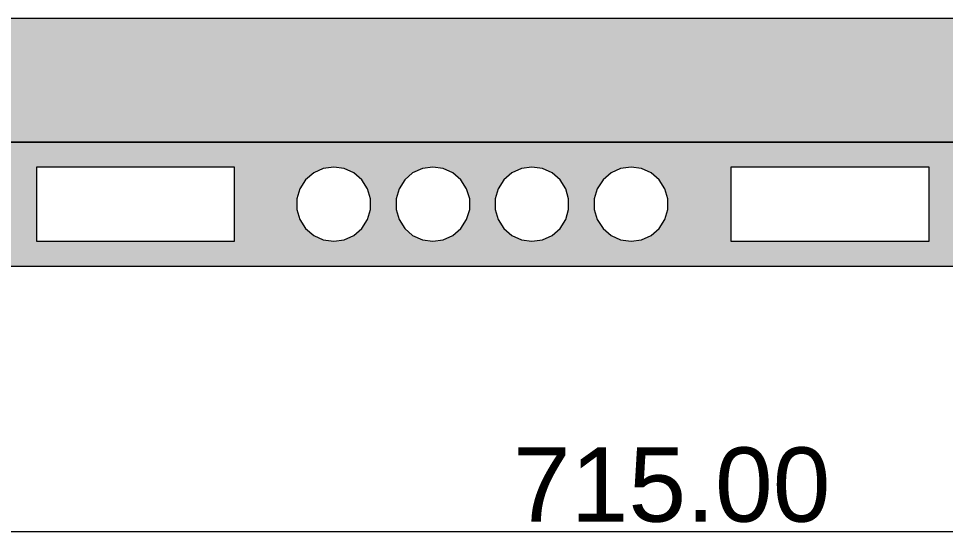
# Model space of a CAD drawing. Header units: millimetres. Extents: x 5493291 to 5652041, y -5155064 to -5098765.
# Drawn here: x 5557319 to 5559189, y -5119027 to -5117991 of the extents above; entities that cross this region are included whole.
import ezdxf

# ---------------------------------------------------------------- set-up
doc = ezdxf.new("R2010")
doc.units = ezdxf.units.MM
doc.header["$MEASUREMENT"] = 0
doc.layers.add('Drawing & Figure', color=7, linetype='Continuous')
doc.layers.add('Drawing & Figure_Pen_No__1', color=7, linetype='Continuous', lineweight=13)
doc.styles.add('GENERATED_STYLE_2', font='arial.ttf')

msp = doc.modelspace()

# ---------------------------------------------------------------- hatches: boundary and pattern name
at = {"layer": 'Drawing & Figure', "linetype": 'Continuous', "lineweight": 0, "true_color": 0x7f7f7f}
msp.add_hatch(color=8, dxfattribs=at).paths.add_polyline_path([(5557104.7, -5118241.4), (5560154.9, -5118241.4), (5560154.9, -5117991.4), (5557104.7, -5117991.4)])
at = {"layer": 'Drawing & Figure_Pen_No__1', "linetype": 'Continuous', "lineweight": 0, "true_color": 0x000000}
h = msp.add_hatch(color=18, dxfattribs=at)
h.paths.add_polyline_path([(5556854.6, -5118241.4), (5556854.6, -5118491.4), (5560154.9, -5118491.4), (5560154.9, -5118241.4)])
h.paths.add_polyline_path([(5557354.7, -5118441.4), (5557354.7, -5118291.4), (5557754.5, -5118291.4), (5557754.5, -5118441.4)], flags=0)
h.paths.add_polyline_path([(5557880.4, -5118355.7), (5557886.4, -5118335.2), (5557897.7, -5118317.3), (5557914.3, -5118303.3), (5557933.3, -5118294.4), (5557954.7, -5118291.4), (5557975.5, -5118294.4), (5557995.1, -5118303.3), (5558011.1, -5118317.3), (5558023, -5118335.2), (5558029, -5118355.7), (5558029, -5118377.1), (5558023, -5118397.5), (5558011.1, -5118415.5), (5557995.1, -5118429.5), (5557975.5, -5118438.4), (5557954.7, -5118441.4), (5557933.3, -5118438.4), (5557914.3, -5118429.5), (5557897.7, -5118415.5), (5557886.4, -5118397.5), (5557880.4, -5118377.1)], flags=0)
h.paths.add_polyline_path([(5558086.6, -5118397.5), (5558080.6, -5118377.1), (5558080.6, -5118355.7), (5558086.6, -5118335.2), (5558097.9, -5118317.3), (5558113.9, -5118303.3), (5558133.5, -5118294.4), (5558154.9, -5118291.4), (5558175.7, -5118294.4), (5558195.3, -5118303.3), (5558211.3, -5118317.3), (5558222.6, -5118335.2), (5558229.1, -5118355.7), (5558229.1, -5118377.1), (5558222.6, -5118397.5), (5558211.3, -5118415.5), (5558195.3, -5118429.5), (5558175.7, -5118438.4), (5558154.9, -5118441.4), (5558133.5, -5118438.4), (5558113.9, -5118429.5), (5558097.9, -5118415.5)], flags=0)
h.paths.add_polyline_path([(5558286.2, -5118397.5), (5558280.2, -5118377.1), (5558280.2, -5118355.7), (5558286.2, -5118335.2), (5558298, -5118317.3), (5558314.1, -5118303.3), (5558333.7, -5118294.4), (5558354.5, -5118291.4), (5558375.9, -5118294.4), (5558395.5, -5118303.3), (5558411.5, -5118317.3), (5558422.8, -5118335.2), (5558428.7, -5118355.7), (5558428.7, -5118377.1), (5558422.8, -5118397.5), (5558411.5, -5118415.5), (5558395.5, -5118429.5), (5558375.9, -5118438.4), (5558354.5, -5118441.4), (5558333.7, -5118438.4), (5558314.1, -5118429.5), (5558298, -5118415.5)], flags=0)
h.paths.add_polyline_path([(5558480.4, -5118377.1), (5558480.4, -5118355.7), (5558486.3, -5118335.2), (5558498.2, -5118317.3), (5558514.3, -5118303.3), (5558533.3, -5118294.4), (5558554.7, -5118291.4), (5558576, -5118294.4), (5558595.1, -5118303.3), (5558611.1, -5118317.3), (5558623, -5118335.2), (5558628.9, -5118355.7), (5558628.9, -5118377.1), (5558623, -5118397.5), (5558611.1, -5118415.5), (5558595.1, -5118429.5), (5558576, -5118438.4), (5558554.7, -5118441.4), (5558533.3, -5118438.4), (5558514.3, -5118429.5), (5558498.2, -5118415.5), (5558486.3, -5118397.5)], flags=0)
h.paths.add_polyline_path([(5559156.4, -5118441.4), (5558756, -5118441.4), (5558756, -5118291.4), (5559156.4, -5118291.4)], flags=0)
h.paths.add_polyline_path([(5559256.2, -5118441.4), (5559256.2, -5118291.4), (5559656, -5118291.4), (5559656, -5118441.4)], flags=0)

# ---------------------------------------------------------------- linework, layer by layer
at = {"layer": 'Drawing & Figure_Pen_No__1', "color": 7, "linetype": 'Continuous', "lineweight": 13}
for points in [[(5560154.9, -5117991.4), (5557104.7, -5117991.4)], [(5560154.9, -5118241.4), (5556854.6, -5118241.4)], [(5556854.6, -5118241.4), (5560154.9, -5118241.4)], [(5557754.5, -5118291.4), (5557354.7, -5118291.4)], [(5557354.7, -5118291.4), (5557354.7, -5118441.4)], [(5557754.5, -5118441.4), (5557754.5, -5118291.4)], [(5557914.3, -5118303.3), (5557897.7, -5118317.3)], [(5557933.3, -5118294.4), (5557914.3, -5118303.3)], [(5557954.7, -5118291.4), (5557933.3, -5118294.4)], [(5557975.5, -5118294.4), (5557954.7, -5118291.4)], [(5557995.1, -5118303.3), (5557975.5, -5118294.4)], [(5558011.1, -5118317.3), (5557995.1, -5118303.3)], [(5558113.9, -5118303.3), (5558097.9, -5118317.3)], [(5558133.5, -5118294.4), (5558113.9, -5118303.3)], [(5558154.9, -5118291.4), (5558133.5, -5118294.4)], [(5558175.7, -5118294.4), (5558154.9, -5118291.4)], [(5558195.3, -5118303.3), (5558175.7, -5118294.4)], [(5558211.3, -5118317.3), (5558195.3, -5118303.3)], [(5558314.1, -5118303.3), (5558298, -5118317.3)], [(5558333.7, -5118294.4), (5558314.1, -5118303.3)], [(5558354.5, -5118291.4), (5558333.7, -5118294.4)], [(5558375.9, -5118294.4), (5558354.5, -5118291.4)], [(5558395.5, -5118303.3), (5558375.9, -5118294.4)], [(5558411.5, -5118317.3), (5558395.5, -5118303.3)], [(5558514.3, -5118303.3), (5558498.2, -5118317.3)], [(5558533.3, -5118294.4), (5558514.3, -5118303.3)], [(5558554.7, -5118291.4), (5558533.3, -5118294.4)], [(5558576, -5118294.4), (5558554.7, -5118291.4)], [(5558595.1, -5118303.3), (5558576, -5118294.4)], [(5558611.1, -5118317.3), (5558595.1, -5118303.3)], [(5559156.4, -5118291.4), (5558756, -5118291.4)], [(5558756, -5118291.4), (5558756, -5118441.4)], [(5559156.4, -5118441.4), (5559156.4, -5118291.4)], [(5557897.7, -5118317.3), (5557886.4, -5118335.2)], [(5558023, -5118335.2), (5558011.1, -5118317.3)], [(5558097.9, -5118317.3), (5558086.6, -5118335.2)], [(5558222.6, -5118335.2), (5558211.3, -5118317.3)], [(5558298, -5118317.3), (5558286.2, -5118335.2)], [(5558422.8, -5118335.2), (5558411.5, -5118317.3)], [(5558498.2, -5118317.3), (5558486.3, -5118335.2)], [(5558623, -5118335.2), (5558611.1, -5118317.3)], [(5557886.4, -5118335.2), (5557880.4, -5118355.7)], [(5558029, -5118355.7), (5558023, -5118335.2)], [(5558086.6, -5118335.2), (5558080.6, -5118355.7)], [(5558229.1, -5118355.7), (5558222.6, -5118335.2)], [(5558286.2, -5118335.2), (5558280.2, -5118355.7)], [(5558428.7, -5118355.7), (5558422.8, -5118335.2)], [(5558486.3, -5118335.2), (5558480.4, -5118355.7)], [(5558628.9, -5118355.7), (5558623, -5118335.2)], [(5557880.4, -5118355.7), (5557880.4, -5118377.1)], [(5558029, -5118377.1), (5558029, -5118355.7)], [(5558080.6, -5118355.7), (5558080.6, -5118377.1)], [(5558229.1, -5118377.1), (5558229.1, -5118355.7)], [(5558280.2, -5118355.7), (5558280.2, -5118377.1)], [(5558428.7, -5118377.1), (5558428.7, -5118355.7)], [(5558480.4, -5118355.7), (5558480.4, -5118377.1)], [(5558628.9, -5118377.1), (5558628.9, -5118355.7)], [(5557880.4, -5118377.1), (5557886.4, -5118397.5)], [(5558023, -5118397.5), (5558029, -5118377.1)], [(5558080.6, -5118377.1), (5558086.6, -5118397.5)], [(5558222.6, -5118397.5), (5558229.1, -5118377.1)], [(5558280.2, -5118377.1), (5558286.2, -5118397.5)], [(5558422.8, -5118397.5), (5558428.7, -5118377.1)], [(5558480.4, -5118377.1), (5558486.3, -5118397.5)], [(5558623, -5118397.5), (5558628.9, -5118377.1)], [(5557886.4, -5118397.5), (5557897.7, -5118415.5)], [(5558011.1, -5118415.5), (5558023, -5118397.5)], [(5558086.6, -5118397.5), (5558097.9, -5118415.5)], [(5558211.3, -5118415.5), (5558222.6, -5118397.5)], [(5558286.2, -5118397.5), (5558298, -5118415.5)], [(5558411.5, -5118415.5), (5558422.8, -5118397.5)], [(5558486.3, -5118397.5), (5558498.2, -5118415.5)], [(5558611.1, -5118415.5), (5558623, -5118397.5)], [(5557897.7, -5118415.5), (5557914.3, -5118429.5)], [(5557995.1, -5118429.5), (5558011.1, -5118415.5)], [(5558097.9, -5118415.5), (5558113.9, -5118429.5)], [(5558195.3, -5118429.5), (5558211.3, -5118415.5)], [(5558298, -5118415.5), (5558314.1, -5118429.5)], [(5558395.5, -5118429.5), (5558411.5, -5118415.5)], [(5558498.2, -5118415.5), (5558514.3, -5118429.5)], [(5558595.1, -5118429.5), (5558611.1, -5118415.5)], [(5557914.3, -5118429.5), (5557933.3, -5118438.4)], [(5557975.5, -5118438.4), (5557995.1, -5118429.5)], [(5558113.9, -5118429.5), (5558133.5, -5118438.4)], [(5558175.7, -5118438.4), (5558195.3, -5118429.5)], [(5558314.1, -5118429.5), (5558333.7, -5118438.4)], [(5558375.9, -5118438.4), (5558395.5, -5118429.5)], [(5558514.3, -5118429.5), (5558533.3, -5118438.4)], [(5558576, -5118438.4), (5558595.1, -5118429.5)], [(5557354.7, -5118441.4), (5557754.5, -5118441.4)], [(5557933.3, -5118438.4), (5557954.7, -5118441.4)], [(5557954.7, -5118441.4), (5557975.5, -5118438.4)], [(5558133.5, -5118438.4), (5558154.9, -5118441.4)], [(5558154.9, -5118441.4), (5558175.7, -5118438.4)], [(5558333.7, -5118438.4), (5558354.5, -5118441.4)], [(5558354.5, -5118441.4), (5558375.9, -5118438.4)], [(5558533.3, -5118438.4), (5558554.7, -5118441.4)], [(5558554.7, -5118441.4), (5558576, -5118438.4)], [(5558756, -5118441.4), (5559156.4, -5118441.4)], [(5556854.6, -5118491.4), (5560154.9, -5118491.4)], [(5555054.7, -5119027.4), (5562204.9, -5119027.4)]]:
    msp.add_lwpolyline(points, dxfattribs=at)

# ---------------------------------------------------------------- texts
at = {"layer": 'Drawing & Figure_Pen_No__1', "color": 7, "linetype": 'Continuous', "lineweight": 13, "insert": (5558316.3, -5119009.8), "char_height": 150.005, "attachment_point": 7, "style": 'GENERATED_STYLE_2'}
msp.add_mtext('\\A1;{\\pql;\\fArial|b0|i0|c0|p0;\\W1.000000;715.00}', dxfattribs=at)

doc.saveas('drawing.dxf')
